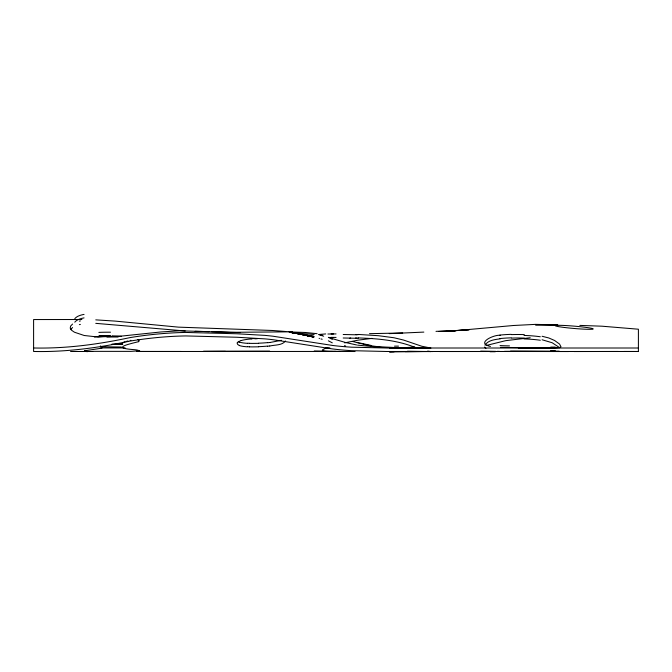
<?xml version="1.0" encoding="UTF-8"?>
<svg xmlns="http://www.w3.org/2000/svg" width="672" height="672" viewBox="0 0 672 672"><rect width="100%" height="100%" fill="white"/><g stroke="black" fill="none" stroke-linecap="round" stroke-linejoin="round"><path stroke-width="1.01" d="M102.421 347.416L100.43 345.92M318.654 334.513L325.693 333.934M484.966 345.156C488.225 340.082 494.97 339.562 500.455 338.797M237.401 342.628L240.937 340.418M70.627 329.566L72.568 327.541M72.568 324.055L70.627 326.08L70.224 328.138L71.408 330.128L74.399 332.203L84.176 335.496L96.902 336.907L119.608 336.286L160.885 331.96L179.567 330.8L230.681 332.321L290.195 331.842L272.378 330.481L178.542 327.146L114.828 321.073L95.768 319.864M138.566 341.67C125.446 344.904 112.106 348.121 134.87 349.709A33.037 1.823 2.1 0 1 136.996 350.003L139.684 350.784L130.847 351.372L92.694 351.355M327.575 347.735C315.462 351.406 327.449 351.59 332.59 351.414M125.118 341.737C124.16 341.956 120.817 343.216 122.707 344.358M486.259 345.467L505.739 340.654L530.208 337.739M281.417 340.292L269.808 342.527M100.766 348.331L84.563 350.809A25.082 1.05 -2.5 0 0 85.092 350.994M126.605 341.3L127.957 340.973M79.372 321.157L80.371 320.922M79.372 324.643L80.371 324.408M344.627 342.854L358.394 340.108L372.154 338.369M130.158 340.486L130.906 340.326M349.616 338.251L350.666 338.033M559.23 351.154L504.445 351.355M94.382 336.983L96.911 336.638M269.808 346.013C274.772 344.795 282.383 345.492 285.39 340.973M500.455 335.311C494.382 334.328 475.154 343.14 490.434 346.458M389.466 348.432L427.266 348.029M414.758 347.063L406.216 347.558M253.058 338.562L253.999 338.503M446.981 331.111L469.123 329.784L438.858 331.489M389.273 333.64L423.847 332.102M258.602 343.342L252.512 343.409A19.412 3.016 -2 0 1 249.413 343.342M258.602 346.828L252.512 346.895A19.412 3.016 -2 0 1 249.413 346.828M402.696 332.976L369.491 333.665M394.111 351.792L389.466 351.926L427.132 351.506L405.199 351.624M393.095 348.432L427.115 348.029M99.632 335.765L101.346 335.748M551.863 347.701L552.636 347.693M136.954 351.49L340.066 351.456L313.975 351.473M551.863 351.187L552.636 351.179M125.177 347.928L100.262 347.936M203.33 351.464L225.473 351.355M33.6 347.987C65.965 348.709 98.087 344.408 129.671 337.672A350.297 350.297 0 0 1 138.214 336.336A388.063 388.063 0 0 1 174.191 332.833L177.19 332.69A324.4 324.4 0 0 1 185.875 332.447L236.863 333.766L264.911 335.378A293.941 293.941 0 0 1 273.328 336.269L332.312 345.416A291.211 291.211 0 0 0 351.7 347.189L386.61 348.004L638.4 348.004M518.314 347.819L555.164 347.97L559.23 347.676L561.002 346.828L559.541 344.064L554.576 340.469L548.789 337.966L542.086 336.269M455.23 331.036L451.172 331.086L513.433 325.5L535.576 324.374L557.701 324.904L535.576 324.845L557.701 324.904M116.987 343.484L122.741 343.484M111.619 344.291L122.027 344.274M551.552 348.012L500.447 347.357M181.188 351.464L136.954 351.439M496.978 351.372L499.456 351.372M550.494 351.498L551.552 351.498M553.417 351.498L554.005 351.498L552.325 351.498M81.9 319.519L33.6 319.553L33.6 351.473C65.965 352.195 98.087 347.894 129.671 341.158A350.297 350.297 0 0 1 138.214 339.822M112.132 344.274L121.817 344.274M121.405 347.012L101.699 346.777M518.75 348.012L538.121 348.029M527.117 348.012L545.521 348.012M547.1 348.012L554.005 348.012L551.964 348.02M495.76 351.372L480.648 351.12M513.215 351.49L552.451 351.498M568.554 351.54L524.286 351.498M70.552 351.49L92.694 351.49M439.664 351.54L491.081 351.498M574.081 351.54L618.349 351.464M638.4 351.49L623.885 351.464M432.793 351.54L407.173 351.38M331.044 333.908L336.067 333.934M331.044 337.394L336.067 337.42M549.368 351.498L510.51 351.137M355.026 351.515L333.589 351.422M289.027 331.918L305.584 332.497L317.092 333.682M407.408 351.364L430.912 351.574L427.669 351.078M112.367 335.908L121.472 336.319M208.967 331.615L195.157 331.321M329.876 347.894L325.702 347.76M211.596 331.666L240.366 332.632M400.94 347.794L379.184 346.777A115.718 115.718 0 0 1 363.552 344.282L362.594 344.03M524.294 334.58L518.767 334.496A42.076 7.921 1 0 0 511.459 334.606M524.294 338.066L518.767 337.974A42.076 7.921 1 0 0 511.459 338.092M95.768 323.35L185.195 330.977M579.835 325.399L601.961 326.197L638.4 329.213L638.4 351.49L386.61 351.49L351.7 350.675A291.211 291.211 0 0 1 332.312 348.902L273.328 339.746A293.941 293.941 0 0 0 264.911 338.864L236.863 337.252L185.875 335.933A324.4 324.4 0 0 0 177.19 336.176L174.182 336.311A388.063 388.063 0 0 0 138.214 339.839M358.42 334.454L378.378 335.698L394.002 337.756L403.519 340.04L421.714 346.231L430.92 348.079L382.192 347.466L357.521 345.131M358.42 337.94C378.563 338.579 399.067 340.351 417.749 348.508M249.455 343.325L247.498 343.216M249.455 346.811L247.498 346.702M291.522 332.682L314.152 334.471M85.814 351.103L84.983 350.994M292.026 332.716L313.942 336.395L292.009 332.606L313.807 336.798L291.992 332.396L313.765 336.924L291.992 332.279M356.605 344.963L345.618 342.518L330.288 338.041M542.086 339.755L552.166 342.754L559.734 347.743M356.824 342.359L370.936 345.416M313.748 337.025L289.439 331.708L313.74 337.126L290.102 331.808M361.628 343.795L359.705 343.308M358.739 343.064L353.136 341.586M345.618 346.004L344.442 345.694M323.669 336.185L319.108 334.824M322.199 339.268L320.964 338.923M319.528 338.47L319.108 338.31M239.534 341.981L238.199 341.376M239.534 345.467L237.754 344.543L237.182 343.333A45.646 8.056 -1.9 0 1 237.292 342.628M485.898 348.516L484.672 347.029M106.915 337.016A149.999 12.407 0.2 0 1 118.121 337.016M102.052 336.151A107.159 7.216 0.1 0 1 106.159 336.126M138.524 341.67A20.093 3.133 1 0 0 139.028 341.149A23.764 3.713 1.2 0 0 138.676 340.225M138.037 339.629A31.038 4.822 1.7 0 1 138.835 340.225M97.65 336.932A32.315 6.863 1.2 0 1 112.451 336.311M102.438 347.416A22.764 2.923 2.3 0 1 100.951 348.348M87.755 351.641A32.332 1.302 -2.2 0 1 84.403 351.154M98.851 332.388A149.923 25.418 10.3 0 1 110.494 332.195M74.785 318.713A132.216 27.762 20.8 0 1 84.059 314.404M98.851 335.874A149.923 25.418 10.3 0 1 110.494 335.681M74.785 322.199A132.216 27.762 20.8 0 1 84.059 317.89M247.162 343.325A21.739 3.797 -3 0 1 239.257 342.014M267.322 342.636A24.788 3.94 -2 0 1 258.602 343.19M269.699 342.493A26.443 4.578 -1.8 0 1 267.557 342.72M254.755 338.831A24.948 2.932 -1 0 1 257.368 338.722M251.093 338.789A22.462 3.62 -0.7 0 1 253.21 338.629M241.441 340.469A21.974 3.772 -0.5 0 1 251.404 338.923M247.162 346.802A21.739 3.797 -3 0 1 239.257 345.5M267.322 346.122A24.788 3.94 -2 0 1 258.602 346.668M269.699 345.979A26.443 4.578 -1.8 0 1 267.557 346.206M398.496 346.122A46.494 0.79 -0.5 0 1 394.506 346.156M436.002 331.355A50.14 0.546 -2.8 0 1 450.685 330.868M555.198 347.08A42.101 1.058 -0.2 0 1 550.721 347.105M495.281 351.733A115.592 2.276 -1 0 1 490.031 351.733M555.198 350.566A42.101 1.058 -0.2 0 1 550.721 350.591M499.825 335.11A36.406 7.274 1.3 0 1 511.165 334.362M524.026 335.446A33.071 6.359 1 0 1 540.33 336.756M509.485 345.895A39.052 2.764 -0.8 0 1 500.077 345.576M499.825 338.587A36.406 7.274 1.3 0 1 511.165 337.848M524.026 338.932A33.071 6.359 1 0 1 540.33 340.242M355.505 334.496A36.716 2.167 2.5 0 1 358.562 334.606M343.199 334.505A38.85 1.016 1.8 0 1 357.101 334.824M332.287 339.352A129.335 6.628 21.9 0 1 328.373 337.327M322.165 335.202A85.638 2.646 7.6 0 1 320.351 334.723M327.902 334.009A45.948 0.823 1.2 0 1 333.48 334.009M355.505 337.974A36.716 2.167 2.5 0 1 358.562 338.092M343.199 337.991A38.85 1.016 1.8 0 1 357.101 338.302M332.287 342.838A129.335 6.628 21.9 0 1 328.373 340.813M329.179 337.487A45.948 0.823 1.2 0 1 333.48 337.495M269.741 351.305L203.339 351.38L269.741 351.305M336.101 351.448L313.975 351.263L336.101 351.481M564.53 327.491A19.001 1.168 4.9 0 0 593.208 328.927A19.001 1.168 4.9 0 0 565.085 325.508A19.001 1.168 4.9 0 0 564.53 327.491"/></g></svg>
